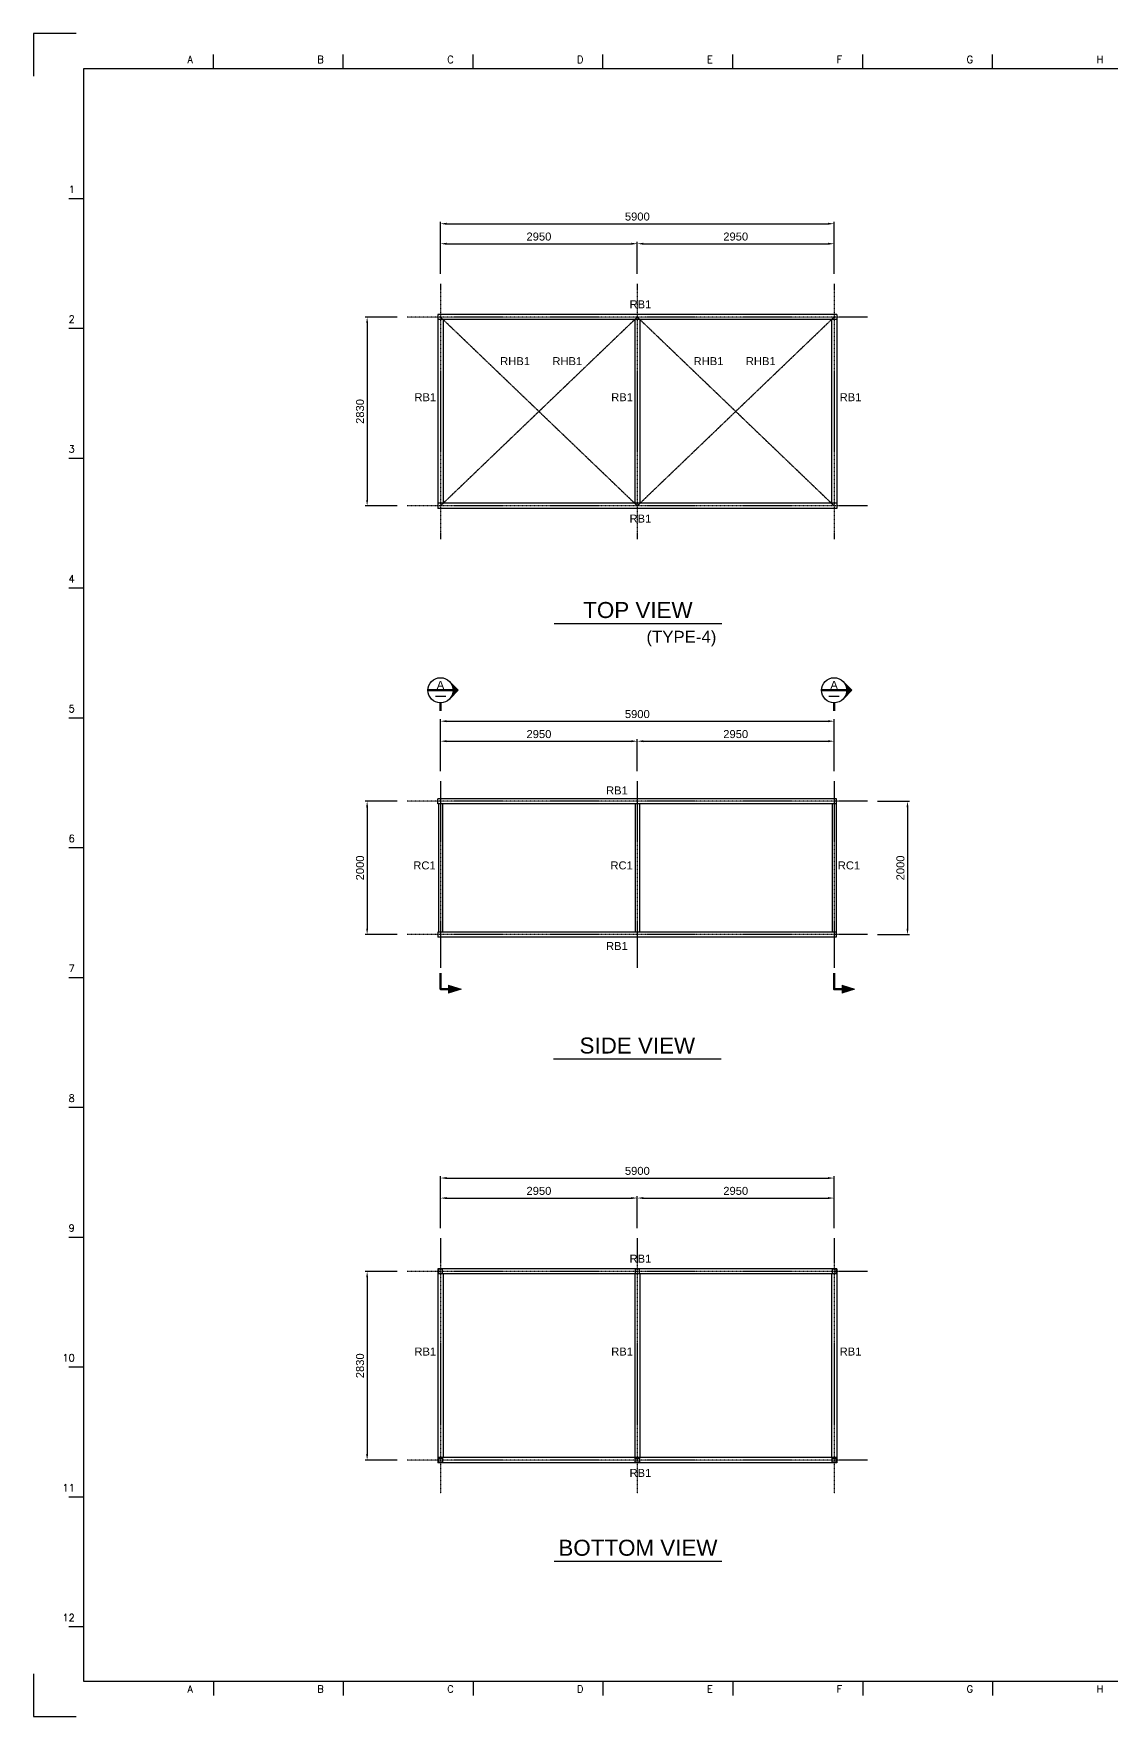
# Model space of a CAD drawing. Header units: millimetres. Extents: x 376548 to 485787, y -156716 to -17718.
# Drawn here: x 376548 to 392702, y -156716 to -131486 of the extents above; entities that cross this region are included whole.
import ezdxf
from ezdxf.enums import TextEntityAlignment as Align

# ---------------------------------------------------------------- set-up
doc = ezdxf.new("R2010")
doc.units = ezdxf.units.MM
doc.header["$LTSCALE"] = 2
doc.linetypes.add('CENTER', pattern=[2, 1.25, -0.25, 0.25, -0.25])
doc.linetypes.add('CENTER2', pattern=[28.575, 19.05, -3.175, 3.175, -3.175])
doc.layers.get('Defpoints').update_dxf_attribs({"color": 250})
for name, color, linetype in [('C_BLOCK', 7, 'Continuous'), ('C_CEN', 1, 'CENTER'), ('C_DIM', 7, 'Continuous'), ('C_GIRDER', 2, 'Continuous'), ('C_TEXT_01', 2, 'Continuous'), ('TAN-TIT', 30, 'Continuous'), ('TITLE', 7, 'Continuous')]:
    doc.layers.add(name, color=color, linetype=linetype)
doc.styles.add('Arial', font='arial.ttf')
doc.styles.add('COM', font='COMPLEX', dxfattribs={"height": 5})
doc.dimstyles.new('일반도면_0030', dxfattribs={"dimtxt": 120, "dimasz": 90, "dimexe": 30, "dimexo": 150, "dimgap": 45, "dimtad": 1, "dimdec": 0, "dimzin": 0, "dimdsep": 46, "dimtxsty": 'Arial', "dimcen": -150, "dimclrd": 7, "dimclre": 7, "dimclrt": 2, "dimadec": 8, "dimazin": 0, "dimtfac": 1, "dimtdec": 0, "dimtix": 1, "dimtmove": 2, "dimatfit": 3, "dimfxl": 1, "dimtolj": 1, "dimtzin": 0, "dimarcsym": 0})

# ---------------------------------------------------------------- blocks, each defined once
blk = doc.blocks.new('*D161')
at = {"layer": 'C_DIM', "color": 7, "lineweight": -2}
for p, q in [((381997, -135736), (381517, -135736)), ((381547, -135826), (381547, -138476)), ((381997, -138566), (381517, -138566))]:
    blk.add_line(p, q, dxfattribs=at)
at = {"layer": 'C_DIM', "color": 7}
for points in [[(381532, -135826), (381562, -135826), (381547, -135736)], [(381532, -138476), (381562, -138476), (381547, -138566)]]:
    blk.add_solid(points, dxfattribs=at)
at = {"layer": 'Defpoints', "color": 0}
for p in [(382147, -135736), (381547, -138566), (382147, -138566)]:
    blk.add_point(p, dxfattribs=at)
at = {"layer": 'C_DIM', "color": 2, "insert": (381441, -137151), "char_height": 120, "attachment_point": 5, "rotation": 90, "style": 'Arial'}
blk.add_mtext('\\A1;2830', dxfattribs=at)
blk = doc.blocks.new('*D162')
at = {"layer": 'C_DIM', "color": 7, "lineweight": -2}
for p, q in [((382647, -135086), (382647, -134306)), ((382737, -134336), (388457, -134336)), ((388547, -135086), (388547, -134306))]:
    blk.add_line(p, q, dxfattribs=at)
at = {"layer": 'C_DIM', "color": 7}
for points in [[(382737, -134321), (382737, -134351), (382647, -134336)], [(388457, -134321), (388457, -134351), (388547, -134336)]]:
    blk.add_solid(points, dxfattribs=at)
at = {"layer": 'Defpoints', "color": 0}
for p in [(388547, -134336), (382647, -135236), (388547, -135236)]:
    blk.add_point(p, dxfattribs=at)
at = {"layer": 'C_DIM', "color": 2, "insert": (385597, -134229), "char_height": 120, "attachment_point": 5, "style": 'Arial'}
blk.add_mtext('\\A1;5900', dxfattribs=at)
blk = doc.blocks.new('*D163')
at = {"layer": 'C_DIM', "color": 7, "lineweight": -2}
for p, q in [((382647, -135086), (382647, -134606)), ((382737, -134636), (385507, -134636)), ((385597, -135086), (385597, -134606))]:
    blk.add_line(p, q, dxfattribs=at)
at = {"layer": 'C_DIM', "color": 7}
for points in [[(382737, -134621), (382737, -134651), (382647, -134636)], [(385507, -134621), (385507, -134651), (385597, -134636)]]:
    blk.add_solid(points, dxfattribs=at)
at = {"layer": 'Defpoints', "color": 0}
for p in [(385597, -134636), (382647, -135236), (385597, -135236)]:
    blk.add_point(p, dxfattribs=at)
at = {"layer": 'C_DIM', "color": 2, "insert": (384122, -134529), "char_height": 120, "attachment_point": 5, "style": 'Arial'}
blk.add_mtext('\\A1;2950', dxfattribs=at)
blk = doc.blocks.new('*D164')
at = {"layer": 'C_DIM', "color": 7, "lineweight": -2}
for p, q in [((385597, -135086), (385597, -134606)), ((385687, -134636), (388457, -134636)), ((388547, -135086), (388547, -134606))]:
    blk.add_line(p, q, dxfattribs=at)
at = {"layer": 'C_DIM', "color": 7}
for points in [[(385687, -134621), (385687, -134651), (385597, -134636)], [(388457, -134621), (388457, -134651), (388547, -134636)]]:
    blk.add_solid(points, dxfattribs=at)
at = {"layer": 'Defpoints', "color": 0}
for p in [(388547, -134636), (385597, -135236), (388547, -135236)]:
    blk.add_point(p, dxfattribs=at)
at = {"layer": 'C_DIM', "color": 2, "insert": (387072, -134529), "char_height": 120, "attachment_point": 5, "style": 'Arial'}
blk.add_mtext('\\A1;2950', dxfattribs=at)
blk = doc.blocks.new('*D165')
at = {"layer": 'C_DIM', "color": 7, "lineweight": -2}
for p, q in [((381997, -150045), (381517, -150045)), ((381547, -150135), (381547, -152785)), ((381997, -152875), (381517, -152875))]:
    blk.add_line(p, q, dxfattribs=at)
at = {"layer": 'C_DIM', "color": 7}
for points in [[(381532, -150135), (381562, -150135), (381547, -150045)], [(381532, -152785), (381562, -152785), (381547, -152875)]]:
    blk.add_solid(points, dxfattribs=at)
at = {"layer": 'Defpoints', "color": 0}
for p in [(382147, -150045), (381547, -152875), (382147, -152875)]:
    blk.add_point(p, dxfattribs=at)
at = {"layer": 'C_DIM', "color": 2, "insert": (381441, -151460), "char_height": 120, "attachment_point": 5, "rotation": 90, "style": 'Arial'}
blk.add_mtext('\\A1;2830', dxfattribs=at)
blk = doc.blocks.new('*D166')
at = {"layer": 'C_DIM', "color": 7, "lineweight": -2}
for p, q in [((382647, -149395), (382647, -148615)), ((382737, -148645), (388457, -148645)), ((388547, -149395), (388547, -148615))]:
    blk.add_line(p, q, dxfattribs=at)
at = {"layer": 'C_DIM', "color": 7}
for points in [[(382737, -148630), (382737, -148660), (382647, -148645)], [(388457, -148630), (388457, -148660), (388547, -148645)]]:
    blk.add_solid(points, dxfattribs=at)
at = {"layer": 'Defpoints', "color": 0}
for p in [(388547, -148645), (382647, -149545), (388547, -149545)]:
    blk.add_point(p, dxfattribs=at)
at = {"layer": 'C_DIM', "color": 2, "insert": (385597, -148538), "char_height": 120, "attachment_point": 5, "style": 'Arial'}
blk.add_mtext('\\A1;5900', dxfattribs=at)
blk = doc.blocks.new('*D167')
at = {"layer": 'C_DIM', "color": 7, "lineweight": -2}
for p, q in [((382647, -149395), (382647, -148915)), ((382737, -148945), (385507, -148945)), ((385597, -149395), (385597, -148915))]:
    blk.add_line(p, q, dxfattribs=at)
at = {"layer": 'C_DIM', "color": 7}
for points in [[(382737, -148930), (382737, -148960), (382647, -148945)], [(385507, -148930), (385507, -148960), (385597, -148945)]]:
    blk.add_solid(points, dxfattribs=at)
at = {"layer": 'Defpoints', "color": 0}
for p in [(385597, -148945), (382647, -149545), (385597, -149545)]:
    blk.add_point(p, dxfattribs=at)
at = {"layer": 'C_DIM', "color": 2, "insert": (384122, -148838), "char_height": 120, "attachment_point": 5, "style": 'Arial'}
blk.add_mtext('\\A1;2950', dxfattribs=at)
blk = doc.blocks.new('*D168')
at = {"layer": 'C_DIM', "color": 7, "lineweight": -2}
for p, q in [((385597, -149395), (385597, -148915)), ((385687, -148945), (388457, -148945)), ((388547, -149395), (388547, -148915))]:
    blk.add_line(p, q, dxfattribs=at)
at = {"layer": 'C_DIM', "color": 7}
for points in [[(385687, -148930), (385687, -148960), (385597, -148945)], [(388457, -148930), (388457, -148960), (388547, -148945)]]:
    blk.add_solid(points, dxfattribs=at)
at = {"layer": 'Defpoints', "color": 0}
for p in [(388547, -148945), (385597, -149545), (388547, -149545)]:
    blk.add_point(p, dxfattribs=at)
at = {"layer": 'C_DIM', "color": 2, "insert": (387072, -148838), "char_height": 120, "attachment_point": 5, "style": 'Arial'}
blk.add_mtext('\\A1;2950', dxfattribs=at)
blk = doc.blocks.new('*D147')
at = {"layer": 'C_DIM', "color": 7, "lineweight": -2}
for p, q in [((382647, -142545), (382647, -141765)), ((388547, -142545), (388547, -141765)), ((382737, -141795), (388457, -141795))]:
    blk.add_line(p, q, dxfattribs=at)
at = {"layer": 'C_DIM', "color": 7}
for points in [[(382737, -141780), (382737, -141810), (382647, -141795)], [(388457, -141780), (388457, -141810), (388547, -141795)]]:
    blk.add_solid(points, dxfattribs=at)
at = {"layer": 'Defpoints', "color": 0}
for p in [(388547, -141795), (382647, -142695), (388547, -142695)]:
    blk.add_point(p, dxfattribs=at)
at = {"layer": 'C_DIM', "color": 2, "insert": (385597, -141689), "char_height": 120, "attachment_point": 5, "style": 'Arial'}
blk.add_mtext('\\A1;5900', dxfattribs=at)
blk = doc.blocks.new('*D148')
at = {"layer": 'C_DIM', "color": 7, "lineweight": -2}
for p, q in [((382647, -142545), (382647, -142065)), ((382737, -142095), (385507, -142095)), ((385597, -142545), (385597, -142065))]:
    blk.add_line(p, q, dxfattribs=at)
at = {"layer": 'C_DIM', "color": 7}
for points in [[(382737, -142080), (382737, -142110), (382647, -142095)], [(385507, -142080), (385507, -142110), (385597, -142095)]]:
    blk.add_solid(points, dxfattribs=at)
at = {"layer": 'Defpoints', "color": 0}
for p in [(385597, -142095), (382647, -142695), (385597, -142695)]:
    blk.add_point(p, dxfattribs=at)
at = {"layer": 'C_DIM', "color": 2, "insert": (384122, -141989), "char_height": 120, "attachment_point": 5, "style": 'Arial'}
blk.add_mtext('\\A1;2950', dxfattribs=at)
blk = doc.blocks.new('*D149')
at = {"layer": 'C_DIM', "color": 7, "lineweight": -2}
for p, q in [((385597, -142545), (385597, -142065)), ((385687, -142095), (388457, -142095)), ((388547, -142545), (388547, -142065))]:
    blk.add_line(p, q, dxfattribs=at)
at = {"layer": 'C_DIM', "color": 7}
for points in [[(385687, -142080), (385687, -142110), (385597, -142095)], [(388457, -142080), (388457, -142110), (388547, -142095)]]:
    blk.add_solid(points, dxfattribs=at)
at = {"layer": 'Defpoints', "color": 0}
for p in [(388547, -142095), (385597, -142695), (388547, -142695)]:
    blk.add_point(p, dxfattribs=at)
at = {"layer": 'C_DIM', "color": 2, "insert": (387072, -141989), "char_height": 120, "attachment_point": 5, "style": 'Arial'}
blk.add_mtext('\\A1;2950', dxfattribs=at)
blk = doc.blocks.new('*D150')
at = {"layer": 'C_DIM', "color": 7, "lineweight": -2}
for p, q in [((389197, -142995), (389677, -142995)), ((389647, -143085), (389647, -144905)), ((389197, -144995), (389677, -144995))]:
    blk.add_line(p, q, dxfattribs=at)
at = {"layer": 'C_DIM', "color": 7}
for points in [[(389632, -143085), (389662, -143085), (389647, -142995)], [(389632, -144905), (389662, -144905), (389647, -144995)]]:
    blk.add_solid(points, dxfattribs=at)
at = {"layer": 'Defpoints', "color": 0}
for p in [(389047, -142995), (389047, -144995), (389647, -144995)]:
    blk.add_point(p, dxfattribs=at)
at = {"layer": 'C_DIM', "color": 2, "insert": (389541, -143995), "char_height": 120, "attachment_point": 5, "rotation": 90, "style": 'Arial'}
blk.add_mtext('\\A1;2000', dxfattribs=at)
blk = doc.blocks.new('MS')
at = {"layer": 'C_BLOCK', "color": 1, "linetype": 'Continuous', "lineweight": 13}
for p, q in [((-8.67, 3.56), (-7, 8.89)), ((-8.58, 3.62), (-7, 8.68)), ((-8.5, 3.69), (-7, 8.47)), ((-8.41, 3.75), (-7, 8.26)), ((-8.33, 3.81), (-7, 8.06)), ((-8.24, 3.87), (-7, 7.85)), ((-8.16, 3.94), (-7, 7.64)), ((-8.07, 4), (-7, 7.43)), ((-7, 8.89), (-5.33, 3.56)), ((-7, 8.68), (-5.42, 3.62)), ((-7, 8.47), (-5.5, 3.69)), ((-7, 8.26), (-5.59, 3.75)), ((-7, 8.06), (-5.67, 3.81)), ((-7, 7.85), (-5.76, 3.87)), ((-7, 7.64), (-5.84, 3.94)), ((-7, 7.43), (-5.93, 4)), ((-5.33, 3.56), (-8.67, 3.56)), ((-5.42, 3.62), (-8.58, 3.62)), ((-5.5, 3.69), (-8.5, 3.69)), ((-5.59, 3.75), (-8.41, 3.75)), ((-5.67, 3.81), (-8.33, 3.81)), ((-5.76, 3.87), (-8.24, 3.87)), ((-5.84, 3.94), (-8.16, 3.94)), ((-5.93, 4), (-8.07, 4)), ((-7.99, 4.06), (-7, 7.22)), ((-6.01, 4.06), (-7.99, 4.06)), ((-7.9, 4.12), (-7, 7.01)), ((-6.1, 4.12), (-7.9, 4.12)), ((-7.82, 4.19), (-7, 6.8)), ((-6.18, 4.19), (-7.82, 4.19)), ((-7.73, 4.25), (-7, 6.59)), ((-6.27, 4.25), (-7.73, 4.25)), ((-7.65, 4.31), (-7, 6.39)), ((-6.35, 4.31), (-7.65, 4.31)), ((-7.56, 4.37), (-7, 6.18)), ((-6.44, 4.37), (-7.56, 4.37)), ((-7.48, 4.43), (-7, 5.97)), ((-6.52, 4.43), (-7.48, 4.43)), ((-7.39, 4.5), (-7, 5.76)), ((-6.61, 4.5), (-7.39, 4.5)), ((-7.31, 4.56), (-7, 5.55)), ((-6.69, 4.56), (-7.31, 4.56)), ((-7.22, 4.62), (-7, 5.34)), ((-6.78, 4.62), (-7.22, 4.62)), ((-7.14, 4.68), (-7, 5.13)), ((-6.86, 4.68), (-7.14, 4.68)), ((-7.06, 4.75), (-7, 4.92)), ((-6.94, 4.75), (-7.06, 4.75)), ((-7, 7.22), (-6.01, 4.06)), ((-7, 7.01), (-6.1, 4.12)), ((-7, 6.8), (-6.18, 4.19)), ((-7, 6.59), (-6.27, 4.25)), ((-7, 6.39), (-6.35, 4.31)), ((-7, 6.18), (-6.44, 4.37)), ((-7, 5.97), (-6.52, 4.43)), ((-7, 5.76), (-6.61, 4.5)), ((-7, 5.55), (-6.69, 4.56)), ((-7, 5.34), (-6.78, 4.62)), ((-7, 5.13), (-6.86, 4.68)), ((-7, 4.92), (-6.94, 4.75))]:
    blk.add_line(p, q, dxfattribs=at)
at = {"layer": 'C_BLOCK', "color": 3, "linetype": 'Continuous', "lineweight": 70, "flags": 128}
blk.add_lwpolyline([(-7, 3.5), (-7, 0), (0, 0)], dxfattribs=at)
at = {"layer": 'C_BLOCK', "color": 1, "linetype": 'Continuous', "lineweight": 13}
blk.add_3dface([(-8.75, 3.5), (-7, 9.1), (-5.25, 3.5)], dxfattribs=at)
blk = doc.blocks.new('BORDER')
at = {"layer": 'TAN-TIT', "linetype": 'Continuous'}
for p, q in [((424, 16820), (0, 16820)), ((0, 16820), (0, 16396)), ((0, 424), (0, 0)), ((0, 0), (424, 0))]:
    blk.add_line(p, q, dxfattribs=at)
at = {"layer": 'TAN-TIT'}
for p, q in [((1796, 16468), (1796, 16612)), ((3093, 16468), (3093, 16612)), ((4391, 16468), (4391, 16612)), ((5689, 16468), (5689, 16612)), ((6987, 16468), (6987, 16612)), ((8285, 16468), (8285, 16612)), ((9583, 16468), (9583, 16612)), ((498, 16468), (498, 352)), ((23282, 16468), (498, 16468)), ((498, 15170), (353, 15170)), ((498, 13872), (353, 13872)), ((498, 12574), (353, 12574)), ((498, 11277), (353, 11277)), ((498, 9979), (353, 9979)), ((498, 8681), (353, 8681)), ((498, 7383), (353, 7383)), ((498, 6085), (353, 6085)), ((498, 4787), (353, 4787)), ((498, 3489), (353, 3489)), ((498, 2192), (353, 2192)), ((498, 894), (353, 894)), ((498, 352), (23282, 352)), ((1796, 352), (1796, 208)), ((3093, 352), (3093, 208)), ((4391, 352), (4391, 208)), ((5689, 352), (5689, 208)), ((6987, 352), (6987, 208)), ((8285, 352), (8285, 208)), ((9583, 352), (9583, 208))]:
    blk.add_line(p, q, dxfattribs=at)
at = {"layer": 'TAN-TIT', "style": 'COM'}
for s, p in [('A', (1536, 16526)), ('B', (2834, 16526)), ('C', (4132, 16526)), ('D', (5430, 16526)), ('E', (6727, 16526)), ('F', (8025, 16526)), ('G', (9323, 16526)), ('H', (10621, 16526)), ('A', (1536, 237)), ('B', (2834, 237)), ('C', (4132, 237)), ('D', (5430, 237)), ('E', (6727, 237)), ('F', (8025, 237)), ('G', (9323, 237)), ('H', (10621, 237))]:
    blk.add_text(s, height=72.1, dxfattribs=at).set_placement(p)
for s, p in [('1', (411, 15228)), ('2', (411, 13930)), ('3', (411, 12632)), ('4', (411, 11334)), ('5', (411, 10036)), ('6', (411, 8739)), ('7', (411, 7441)), ('8', (411, 6143)), ('9', (411, 4845)), ('10', (411, 3547)), ('11', (411, 2249)), ('12', (411, 951))]:
    blk.add_text(s, height=72.1, dxfattribs=at).set_placement(p, align=Align.RIGHT)
blk = doc.blocks.new('*D911')
at = {"layer": 'C_DIM', "color": 7, "lineweight": -2}
for p, q in [((381997, -142995), (381517, -142995)), ((381547, -143085), (381547, -144905)), ((381997, -144995), (381517, -144995))]:
    blk.add_line(p, q, dxfattribs=at)
at = {"layer": 'C_DIM', "color": 7}
for points in [[(381532, -143085), (381562, -143085), (381547, -142995)], [(381532, -144905), (381562, -144905), (381547, -144995)]]:
    blk.add_solid(points, dxfattribs=at)
at = {"layer": 'Defpoints', "color": 0}
for p in [(382147, -142995), (381547, -144995), (382147, -144995)]:
    blk.add_point(p, dxfattribs=at)
at = {"layer": 'C_DIM', "color": 2, "insert": (381441, -143995), "char_height": 120, "attachment_point": 5, "rotation": 90, "style": 'Arial'}
blk.add_mtext('\\A1;2000', dxfattribs=at)

msp = doc.modelspace()

# ---------------------------------------------------------------- linework, layer by layer
at = {"layer": 'C_BLOCK', "color": 1, "linetype": 'Continuous', "lineweight": 0}
for p, q in [((382913.8, -141331.4), (382774, -141191.9)), ((382830.5, -141287.7), (382850.3, -141267.9)), ((382831.5, -141291.7), (382852.8, -141270.4)), ((382832.3, -141295.9), (382855.3, -141272.9)), ((382833.1, -141300.2), (382857.8, -141275.4)), ((382833.7, -141304.5), (382860.3, -141277.9)), ((382834.3, -141308.9), (382862.8, -141280.4)), ((382834.8, -141313.4), (382865.3, -141282.9)), ((382835.2, -141318), (382867.8, -141285.4)), ((382835.4, -141322.8), (382870.3, -141287.9)), ((388813.8, -141331.4), (388674, -141191.9)), ((388730.5, -141287.7), (388750.3, -141267.9)), ((388731.5, -141291.7), (388752.8, -141270.4)), ((388732.3, -141295.9), (388755.3, -141272.9)), ((388733.1, -141300.2), (388757.8, -141275.4)), ((388733.7, -141304.5), (388760.3, -141277.9)), ((388734.3, -141308.9), (388762.8, -141280.4)), ((388734.8, -141313.4), (388765.3, -141282.9)), ((388735.2, -141318), (388767.8, -141285.4)), ((388735.4, -141322.8), (388770.3, -141287.9)), ((382913.8, -141331.4), (382779.1, -141466)), ((382795.4, -141447.8), (382912.8, -141330.4)), ((382807.2, -141431.1), (382910.3, -141327.9)), ((382822.4, -141400.8), (382902.8, -141320.4)), ((382835.6, -141327.6), (382872.8, -141290.4)), ((382835.6, -141332.6), (382875.3, -141292.9)), ((388813.8, -141331.4), (388679.1, -141466)), ((388695.4, -141447.8), (388812.8, -141330.4)), ((388707.2, -141431.1), (388810.3, -141327.9)), ((388722.4, -141400.8), (388802.8, -141320.4)), ((388735.6, -141327.6), (388772.8, -141290.4)), ((388735.6, -141332.6), (388775.3, -141292.9))]:
    msp.add_line(p, q, dxfattribs=at)
at = {"layer": 'C_BLOCK', "color": 1, "linetype": 'Continuous', "lineweight": 13}
for p, q in [((382780.3, -141197.9), (382780.3, -141197.9)), ((382782.8, -141200.4), (382782.8, -141200.4)), ((382785.2, -141203), (382785.3, -141202.9)), ((382787.6, -141205.6), (382787.8, -141205.4)), ((382789.9, -141208.3), (382790.3, -141207.9)), ((382792.2, -141211), (382792.8, -141210.4)), ((382794.5, -141213.7), (382795.3, -141212.9)), ((382796.6, -141216.6), (382797.8, -141215.4)), ((382798.8, -141219.4), (382800.3, -141217.9)), ((382800.9, -141222.3), (382802.8, -141220.4)), ((382803, -141225.2), (382805.3, -141222.9)), ((382804.9, -141228.2), (382807.8, -141225.4)), ((382806.9, -141231.3), (382810.3, -141227.9)), ((382808.8, -141234.4), (382812.8, -141230.4)), ((382810.7, -141237.5), (382815.3, -141232.9)), ((382812.4, -141240.8), (382817.8, -141235.4)), ((382814.2, -141244), (382820.3, -141237.9)), ((382815.9, -141247.3), (382822.8, -141240.4)), ((382817.5, -141250.7), (382825.3, -141242.9)), ((382819.1, -141254.1), (382827.8, -141245.4)), ((382820.6, -141257.6), (382830.3, -141247.9)), ((382822.1, -141261.1), (382832.8, -141250.4)), ((382823.5, -141264.7), (382835.3, -141252.9)), ((382824.8, -141268.4), (382837.8, -141255.4)), ((382826.1, -141272.1), (382840.3, -141257.9)), ((382827.3, -141275.9), (382842.8, -141260.4)), ((382828.4, -141279.7), (382845.3, -141262.9)), ((382829.5, -141283.7), (382847.8, -141265.4)), ((388680.3, -141197.9), (388680.3, -141197.9)), ((388682.8, -141200.4), (388682.8, -141200.4)), ((388685.2, -141203), (388685.3, -141202.9)), ((388687.6, -141205.6), (388687.8, -141205.4)), ((388689.9, -141208.3), (388690.3, -141207.9)), ((388692.2, -141211), (388692.8, -141210.4)), ((388694.5, -141213.7), (388695.3, -141212.9)), ((388696.6, -141216.6), (388697.8, -141215.4)), ((388698.8, -141219.4), (388700.3, -141217.9)), ((388700.9, -141222.3), (388702.8, -141220.4)), ((388703, -141225.2), (388705.3, -141222.9)), ((388704.9, -141228.2), (388707.8, -141225.4)), ((388706.9, -141231.3), (388710.3, -141227.9)), ((388708.8, -141234.4), (388712.8, -141230.4)), ((388710.7, -141237.5), (388715.3, -141232.9)), ((388712.4, -141240.8), (388717.8, -141235.4)), ((388714.2, -141244), (388720.3, -141237.9)), ((388715.9, -141247.3), (388722.8, -141240.4)), ((388717.5, -141250.7), (388725.3, -141242.9)), ((388719.1, -141254.1), (388727.8, -141245.4)), ((388720.6, -141257.6), (388730.3, -141247.9)), ((388722.1, -141261.1), (388732.8, -141250.4)), ((388723.5, -141264.7), (388735.3, -141252.9)), ((388724.8, -141268.4), (388737.8, -141255.4)), ((388726.1, -141272.1), (388740.3, -141257.9)), ((388727.3, -141275.9), (388742.8, -141260.4)), ((388728.4, -141279.7), (388745.3, -141262.9)), ((388729.5, -141283.7), (388747.8, -141265.4)), ((382813.9, -141419.3), (382907.8, -141325.4)), ((382818.7, -141409.5), (382905.3, -141322.9)), ((382825.4, -141392.8), (382900.3, -141317.9)), ((382827.8, -141385.5), (382897.8, -141315.4)), ((382829.7, -141378.5), (382895.3, -141312.9)), ((382831.2, -141372), (382892.8, -141310.4)), ((382832.5, -141365.7), (382890.3, -141307.9)), ((382833.5, -141359.7), (382887.8, -141305.4)), ((382834.3, -141353.9), (382885.3, -141302.9)), ((382834.9, -141348.3), (382882.8, -141300.4)), ((382835.3, -141342.9), (382880.3, -141297.9)), ((382835.5, -141337.7), (382877.8, -141295.4)), ((388713.9, -141419.3), (388807.8, -141325.4)), ((388718.7, -141409.5), (388805.3, -141322.9)), ((388725.4, -141392.8), (388800.3, -141317.9)), ((388727.8, -141385.5), (388797.8, -141315.4)), ((388729.7, -141378.5), (388795.3, -141312.9)), ((388731.2, -141372), (388792.8, -141310.4)), ((388732.5, -141365.7), (388790.3, -141307.9)), ((388733.5, -141359.7), (388787.8, -141305.4)), ((388734.3, -141353.9), (388785.3, -141302.9)), ((388734.9, -141348.3), (388782.8, -141300.4)), ((388735.3, -141342.9), (388780.3, -141297.9)), ((388735.5, -141337.7), (388777.8, -141295.4))]:
    msp.add_line(p, q, dxfattribs=at)
at = {"layer": 'C_BLOCK', "color": 3, "linetype": 'Continuous', "lineweight": 53}
for p, q in [((382835.7, -141331.4), (382458.5, -141331.4)), ((388735.7, -141331.4), (388358.5, -141331.4))]:
    msp.add_line(p, q, dxfattribs=at)
at = {"layer": 'C_BLOCK', "color": 1, "linetype": 'Continuous', "lineweight": 70}
for p, q in [((382835.7, -141331.4), (382458.5, -141331.4)), ((388735.7, -141331.4), (388358.5, -141331.4))]:
    msp.add_line(p, q, dxfattribs=at)
at = {"layer": 'C_BLOCK', "color": 2, "linetype": 'Continuous', "lineweight": 30}
for p, q in [((382724.2, -141425.7), (382570, -141425.7)), ((388624.2, -141425.7), (388470, -141425.7))]:
    msp.add_line(p, q, dxfattribs=at)
at = {"layer": 'C_BLOCK', "color": 3, "linetype": 'Continuous', "lineweight": 70}
for p, q in [((382647.1, -141639.7), (382647.1, -141519.9)), ((388547.1, -141639.7), (388547.1, -141519.9))]:
    msp.add_line(p, q, dxfattribs=at)
at = {"layer": 'C_BLOCK', "color": 2, "linetype": 'Continuous', "lineweight": 30}
for centre in [(382647.1, -141331.4), (388547.1, -141331.4)]:
    msp.add_circle(centre, 188.6, dxfattribs=at)
at = {"layer": 'C_CEN'}
for p, q in [((382647.1, -135235.7), (382647.1, -139065.7)), ((385597.1, -135235.7), (385597.1, -139065.7)), ((388547.1, -135235.7), (388547.1, -139065.7)), ((389047.1, -135735.7), (382147.1, -135735.7)), ((389047.1, -138565.7), (382147.1, -138565.7)), ((382647.1, -142695.3), (382647.1, -145495.3)), ((385597.1, -142695.3), (385597.1, -145495.3)), ((388547.1, -142695.3), (388547.1, -145495.3)), ((389047.1, -142995.3), (382147.1, -142995.3)), ((389047.1, -144995.3), (382147.1, -144995.3)), ((382647.1, -149544.7), (382647.1, -153374.7)), ((385597.1, -149544.7), (385597.1, -153374.7)), ((388547.1, -149544.7), (388547.1, -153374.7)), ((389047.1, -150044.7), (382147.1, -150044.7)), ((389047.1, -152874.7), (382147.1, -152874.7))]:
    msp.add_line(p, q, dxfattribs=at)
at = {"layer": 'C_GIRDER'}
for p, q in [((388585.2, -135697.6), (382609, -135697.6)), ((382609, -135697.6), (382609, -138603.8)), ((388585.2, -135697.6), (388585.2, -138603.8)), ((388585.2, -135773.8), (382609, -135773.8)), ((382685.2, -135773.8), (382685.2, -138527.6)), ((385559, -135773.8), (385559, -138527.6)), ((385635.2, -135773.8), (385635.2, -138527.6)), ((388509, -135773.8), (388509, -138527.6)), ((388585.2, -138527.6), (382609, -138527.6)), ((388585.2, -138603.8), (382609, -138603.8)), ((388578.9, -142957.2), (382609, -142957.2)), ((382609, -143033.4), (382609, -142957.2)), ((388578.9, -143033.4), (382609, -143033.4)), ((382615.4, -143033.4), (382615.4, -144957.2)), ((382678.9, -143033.4), (382678.9, -144957.2)), ((385565.4, -143033.4), (385565.4, -144957.2)), ((385628.9, -143033.4), (385628.9, -144957.2)), ((388515.4, -143036.4), (388515.4, -144957.2)), ((388578.9, -142954.5), (388578.9, -145033.4)), ((388578.9, -144957.2), (382609, -144957.2)), ((382609, -144957.2), (382609, -145033.4)), ((388578.9, -145033.4), (382609, -145033.4)), ((388585.2, -150006.6), (382609, -150006.6)), ((382609, -150006.6), (382609, -152912.8)), ((388585.2, -150082.8), (382609, -150082.8)), ((382685.2, -150082.8), (382685.2, -152836.6)), ((385559, -150082.8), (385559, -152836.6)), ((385635.2, -150082.8), (385635.2, -152836.6)), ((388509, -150082.8), (388509, -152836.6)), ((388585.2, -150006.6), (388585.2, -152912.8)), ((388585.2, -152836.6), (382609, -152836.6)), ((388585.2, -152912.8), (382609, -152912.8))]:
    msp.add_line(p, q, dxfattribs=at)
at = {"layer": 'C_GIRDER', "linetype": 'CENTER2', "ltscale": 0.2}
for p, q in [((382647.1, -135735.7), (385597.1, -138565.7)), ((382647.1, -138565.7), (385597.1, -135735.7)), ((388547.1, -135735.7), (385597.1, -138565.7)), ((388547.1, -138565.7), (385597.1, -135735.7))]:
    msp.add_line(p, q, dxfattribs=at)
at = {"layer": 'C_GIRDER'}
for points in [[(382615.4, -150076.5), (382678.9, -150076.5), (382678.9, -150013), (382615.4, -150013)], [(385565.4, -150076.5), (385628.9, -150076.5), (385628.9, -150013), (385565.4, -150013)], [(388515.4, -150076.5), (388578.9, -150076.5), (388578.9, -150013), (388515.4, -150013)], [(382615.4, -152843), (382678.9, -152843), (382678.9, -152906.5), (382615.4, -152906.5)], [(385565.4, -152843), (385628.9, -152843), (385628.9, -152906.5), (385565.4, -152906.5)], [(388515.4, -152843), (388578.9, -152843), (388578.9, -152906.5), (388515.4, -152906.5)]]:
    msp.add_lwpolyline(points, close=True, dxfattribs=at)
at = {"layer": 'TITLE', "color": 1, "linetype": 'Continuous'}
for p, q in [((384348.9, -140327.9), (386863.4, -140327.9)), ((384339.9, -146857.6), (386854.3, -146857.6)), ((384348.9, -154387.9), (386863.4, -154387.9))]:
    msp.add_line(p, q, dxfattribs=at)

# ---------------------------------------------------------------- block references
at = {"xscale": 1.5, "yscale": 1.5, "zscale": 1.5}
msp.add_blockref('BORDER', (376548.4, -156716.1), dxfattribs=at)
at = {"layer": 'C_BLOCK', "color": 7, "linetype": 'Continuous', "lineweight": 0, "xscale": -34.28571428571428, "yscale": 34.28571428571428, "zscale": 34.28571428571428, "rotation": 270}
for p in [(382647.1, -145572.9), (388547.1, -145572.9)]:
    msp.add_blockref('MS', p, dxfattribs=at)

# ---------------------------------------------------------------- texts
at = {"layer": 'C_BLOCK', "color": 2, "linetype": 'Continuous', "lineweight": 30, "style": 'Arial'}
for p in [(382646.3, -141251), (388546.3, -141251)]:
    msp.add_text('A', height=120, dxfattribs=at).set_placement(p, align=Align.MIDDLE_CENTER)
at = {"layer": 'C_TEXT_01', "style": 'Arial'}
for s, p in [('RB1', (385480.5, -135604.5)), ('RHB1', (383541, -136456.3)), ('RHB1', (384323.6, -136456.3)), ('RHB1', (386441, -136456.3)), ('RHB1', (387223.6, -136456.3)), ('RB1', (382255.8, -136997.2)), ('RB1', (385205.8, -136997.2)), ('RB1', (388629.9, -136997.2)), ('RB1', (385480.5, -138817.3)), ('RB1', (385127.9, -142892.6)), ('RC1', (382239, -144017.2)), ('RC1', (385194.3, -144017.2)), ('RC1', (388602.1, -144017.2)), ('RB1', (385127.9, -145225.8)), ('RB1', (385480.5, -149913.6)), ('RB1', (382255.8, -151306.3)), ('RB1', (385205.8, -151306.3)), ('RB1', (388629.9, -151306.3)), ('RB1', (385480.5, -153126.4))]:
    msp.add_text(s, height=120, dxfattribs=at).set_placement(p)
at = {"layer": 'TITLE', "color": 3, "ltscale": 10, "style": 'Arial'}
for s, p in [('TOP VIEW', (385606.1, -140247.9)), ('SIDE VIEW', (385597.1, -146777.6)), ('BOTTOM VIEW', (385606.1, -154307.9))]:
    msp.add_text(s, height=240, dxfattribs=at).set_placement(p, align=Align.CENTER)
at = {"layer": 'TITLE', "color": 2, "linetype": 'Continuous', "style": 'Arial'}
msp.add_text('(TYPE-4)', height=180, dxfattribs=at).set_placement((386258.1, -140439.9), align=Align.TOP_CENTER)

# ---------------------------------------------------------------- dimensions: what is measured, and where the dimension line sits
at = {"layer": 'C_DIM'}
for base, p1, p2, picture, middle in [((388547.1, -134335.7), (382647.1, -135235.7), (388547.1, -135235.7), '*D162', (385597.1, -134229.4)), ((385597.1, -134635.7), (382647.1, -135235.7), (385597.1, -135235.7), '*D163', (384122.1, -134529.4)), ((388547.1, -134635.7), (385597.1, -135235.7), (388547.1, -135235.7), '*D164', (387072.1, -134529.4)), ((388547.1, -141795.3), (382647.1, -142695.3), (388547.1, -142695.3), '*D147', (385597.1, -141689)), ((385597.1, -142095.3), (382647.1, -142695.3), (385597.1, -142695.3), '*D148', (384122.1, -141989)), ((388547.1, -142095.3), (385597.1, -142695.3), (388547.1, -142695.3), '*D149', (387072.1, -141989)), ((388547.1, -148644.7), (382647.1, -149544.7), (388547.1, -149544.7), '*D166', (385597.1, -148538.5)), ((385597.1, -148944.7), (382647.1, -149544.7), (385597.1, -149544.7), '*D167', (384122.1, -148838.5)), ((388547.1, -148944.7), (385597.1, -149544.7), (388547.1, -149544.7), '*D168', (387072.1, -148838.5))]:
    dim = msp.add_linear_dim(base=base, p1=p1, p2=p2, dimstyle='일반도면_0030', dxfattribs=at)
    dim.commit()
    dim.dimension.update_dxf_attribs({"geometry": picture, "text_midpoint": middle})
for p1, p2, distance, picture, middle in [((382147.1, -135735.7), (382147.1, -138565.7), -600, '*D161', (381440.8, -137150.7)), ((382147.1, -142995.3), (382147.1, -144995.3), -600, '*D911', (381440.8, -143995.3)), ((389047.1, -142995.3), (389047.1, -144995.3), 600, '*D150', (389540.8, -143995.3)), ((382147.1, -150044.7), (382147.1, -152874.7), -600, '*D165', (381440.8, -151459.7))]:
    dim = msp.add_aligned_dim(p1=p1, p2=p2, distance=distance, dimstyle='일반도면_0030', dxfattribs=at)
    dim.commit()
    dim.dimension.update_dxf_attribs({"geometry": picture, "text_midpoint": middle})

doc.saveas('drawing.dxf')
